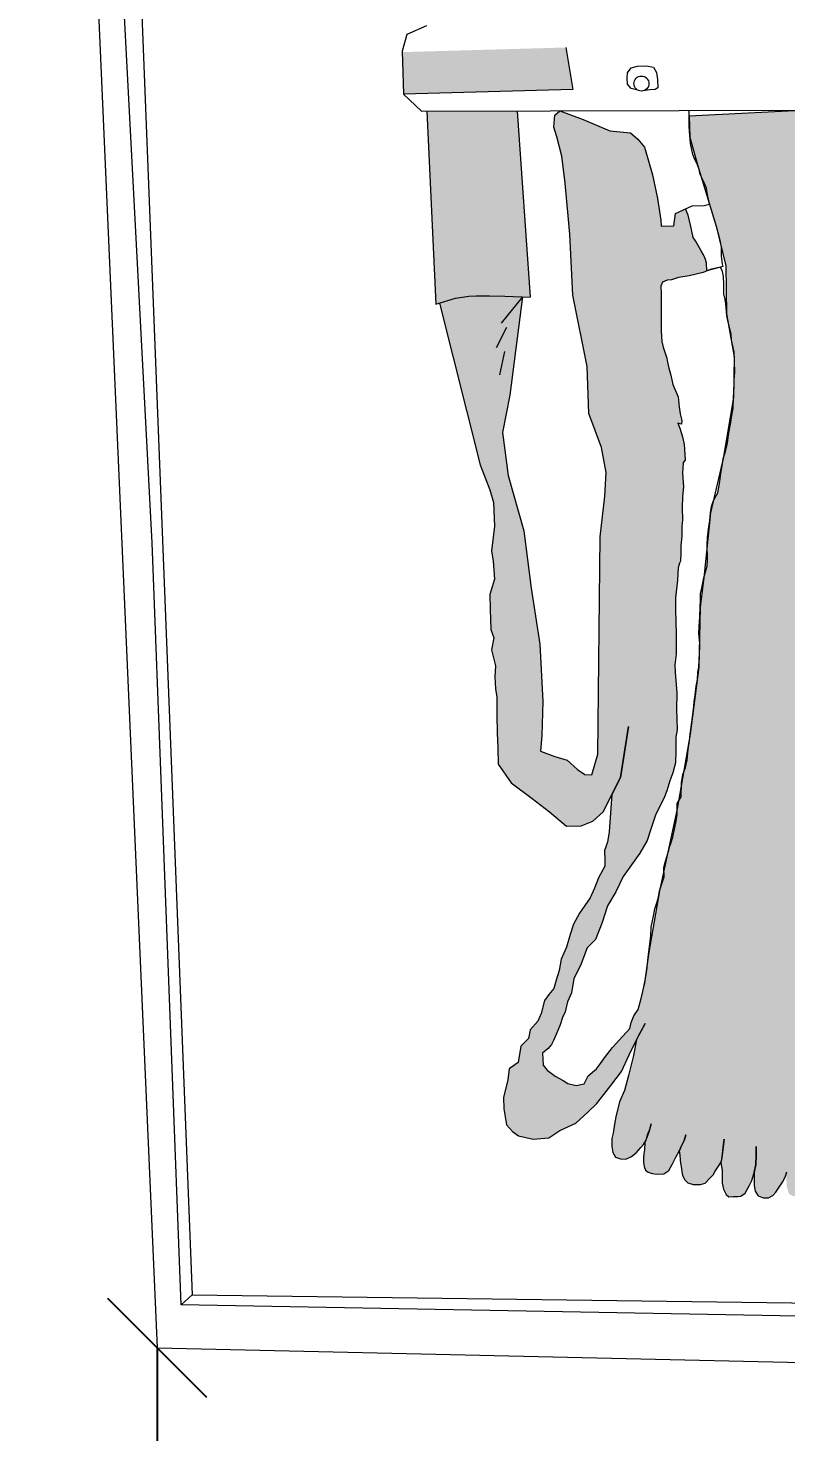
# Model space of a CAD drawing. Header units: inches. Extents: x -98933 to 1585249, y -3352739 to 192771.
# Drawn here: x -2114.8 to -2039.1, y 49268.2 to 49408.4 of the extents above; entities that cross this region are included whole.
import ezdxf

# ---------------------------------------------------------------- set-up
doc = ezdxf.new("R2010")
doc.units = ezdxf.units.IN
doc.header["$MEASUREMENT"] = 0
doc.header["$PDMODE"] = 35
doc.layers.get('0').update_dxf_attribs({"lineweight": 0})
doc.layers.get('Defpoints').update_dxf_attribs({"lineweight": 0})
doc.layers.add('Smoke Detector', color=3, linetype='Continuous', lineweight=25)
doc.styles.get("Standard").update_dxf_attribs({"font": 'arialbd.ttf', "height": 24})
doc.dimstyles.new('1_4', dxfattribs={"dimtxt": 5, "dimasz": 2, "dimexe": 0, "dimexo": 1, "dimgap": 2, "dimtad": 0, "dimdec": 1, "dimzin": 3, "dimdsep": 46, "dimlunit": 4, "dimtxsty": 'Standard', "dimblk": 'OBLIQUE', "dimcen": 0, "dimclrd": 256, "dimclre": 256, "dimclrt": 142, "dimadec": 1, "dimazin": 1, "dimtfac": 0.5, "dimtdec": 1, "dimtix": 1, "dimtofl": 0, "dimtmove": 0, "dimatfit": 3, "dimfxl": 3, "dimtolj": 1, "dimtzin": 0, "dimlwd": -1, "dimlwe": -1, "dimarcsym": 0})

# ---------------------------------------------------------------- blocks, each defined once
blk = doc.blocks.new('_Oblique')
at = {"color": 0, "linetype": 'ByBlock', "lineweight": -2}
blk.add_line((-0.5, -0.5), (0.5, 0.5), dxfattribs=at)
blk = doc.blocks.new('*D241')
at = {"ltscale": 100000, "transparency": 16777216}
for p, q in [((1090.685, 10670.203), (1090.685, 10667.639)), ((1090.685, 10647.672), (1090.685, 10650.236))]:
    blk.add_line(p, q, dxfattribs=at)
at = {"layer": 'Defpoints', "color": 0, "ltscale": 100000, "transparency": 16777216}
for p in [(1090.685, 10670.203), (1090.685, 10647.672, 0.136), (1090.685, 10647.672)]:
    blk.add_point(p, dxfattribs=at)
at = {"ltscale": 100000, "transparency": 16777216, "xscale": 2, "yscale": 2, "zscale": 2}
for p, rotation in [((1090.685, 10670.203), 90), ((1090.685, 10647.672), 270)]:
    blk.add_blockref('_Oblique', p, dxfattribs=dict(at, rotation=rotation))
at = {"color": 142, "ltscale": 100000, "transparency": 16777216, "insert": (1090.685, 10658.938), "char_height": 5, "attachment_point": 5, "rotation": 90}
blk.add_mtext("\\A1;4'-0''", dxfattribs=at)
blk = doc.blocks.new('jk')
at = {"lineweight": 0}
for color, points in [(254, [(1104.736, 10695.372), (1103.679, 10695.349), (1103.833, 10695.205), (1101.431, 10695.084), (1101.448, 10694.658), (1101.604, 10694.101), (1101.638, 10694.008), (1101.647, 10693.959), (1101.674, 10693.87), (1101.706, 10693.8), (1101.781, 10693.631), (1101.8, 10693.538), (1101.839, 10693.322), (1101.978, 10692.863), (1102.051, 10692.581), (1102.066, 10692.501), (1102.172, 10692.063), (1102.189, 10691.095), (1102.208, 10690.989), (1102.228, 10690.9), (1102.279, 10690.69), (1102.291, 10690.562), (1102.343, 10690.322), (1102.348, 10690.121), (1102.354, 10689.917), (1102.344, 10689.751), (1102.339, 10689.63), (1102.331, 10689.404), (1102.322, 10689.185), (1102.289, 10688.995), (1102.277, 10688.897), (1102.251, 10688.76), (1102.218, 10688.593), (1102.206, 10688.48), (1102.165, 10688.313), (1102.123, 10688.17), (1102.104, 10688.064), (1102.071, 10687.867), (1102.053, 10687.708), (1102.014, 10687.473), (1101.928, 10687.319), (1101.92, 10687.296), (1101.867, 10687.069), (1101.796, 10686.387), (1101.803, 10686.119), (1101.799, 10685.998), (1101.792, 10685.975), (1101.73, 10685.762), (1101.656, 10685.164), (1101.641, 10684.484), (1101.646, 10684.435), (1101.649, 10684.36), (1101.644, 10684.239), (1101.63, 10683.952), (1101.601, 10683.727), (1101.599, 10683.702), (1101.595, 10683.683), (1101.456, 10682.604), (1101.437, 10682.47), (1101.412, 10682.288), (1101.395, 10682.077), (1101.362, 10681.925), (1101.32, 10681.824), (1101.279, 10681.587), (1101.273, 10681.334), (1101.219, 10681.246), (1101.192, 10681.092), (1101.192, 10680.98), (1101.173, 10680.844), (1101.146, 10680.715), (1101.106, 10680.518), (1101.072, 10680.411), (1101.044, 10680.335), (1101.023, 10680.259), (1100.985, 10680.134), (1100.921, 10679.839), (1100.925, 10679.72), (1100.834, 10679.435), (1100.815, 10679.306), (1100.807, 10679.281), (1100.62, 10678.199), (1100.608, 10678.086), (1100.576, 10677.832), (1100.55, 10677.665), (1100.524, 10677.529), (1100.497, 10677.4), (1100.464, 10677.263), (1100.402, 10677.042), (1100.315, 10676.912), (1100.258, 10676.774), (1100.231, 10676.653), (1100.019, 10676.42), (1099.887, 10676.273), (1099.741, 10676.088), (1099.639, 10675.95), (1099.559, 10675.842), (1099.39, 10675.701), (1099.311, 10675.54), (1099.153, 10675.506), (1098.979, 10675.546), (1098.886, 10675.604), (1098.725, 10675.69), (1098.563, 10675.814), (1098.485, 10675.917), (1098.47, 10676.158), (1098.581, 10676.252), (1098.654, 10676.329), (1098.69, 10676.413), (1098.747, 10676.536), (1098.824, 10676.726), (1098.873, 10676.879), (1098.93, 10676.993), (1098.978, 10677.191), (1099.056, 10677.374), (1099.1, 10677.662), (1099.237, 10677.929), (1099.37, 10678.287), (1099.539, 10678.45), (1099.673, 10678.794), (1099.784, 10679.136), (1099.95, 10679.413), (1100.1, 10679.726), (1100.436, 10680.2), (1100.587, 10680.454), (1100.649, 10680.659), (1100.754, 10680.964), (1100.818, 10681.109), (1100.918, 10681.3), (1100.982, 10681.453), (1101.044, 10681.659), (1101.1, 10681.819), (1101.155, 10682.024), (1101.164, 10682.262), (1101.163, 10682.542), (1101.19, 10682.686), (1101.183, 10682.904), (1101.177, 10683.115), (1101.184, 10683.429), (1101.171, 10683.603), (1101.149, 10683.851), (1101.145, 10684.002), (1101.169, 10684.214), (1101.171, 10684.41), (1101.173, 10684.629), (1101.166, 10684.877), (1101.159, 10685.119), (1101.16, 10685.353), (1101.195, 10685.714), (1101.211, 10685.963), (1101.238, 10686.055), (1101.26, 10686.093), (1101.263, 10686.267), (1101.266, 10686.403), (1101.284, 10686.599), (1101.286, 10686.795), (1101.297, 10686.932), (1101.29, 10687.173), (1101.299, 10687.399), (1101.316, 10687.594), (1101.304, 10687.774), (1101.301, 10687.887), (1101.306, 10687.971), (1101.31, 10688.091), (1101.354, 10688.138), (1101.343, 10688.251), (1101.34, 10688.356), (1101.33, 10688.454), (1101.296, 10688.604), (1101.245, 10688.784), (1101.205, 10688.881), (1101.281, 10688.86), (1101.286, 10688.936), (1101.252, 10689.071), (1101.233, 10689.213), (1101.212, 10689.417), (1101.1, 10689.662), (1101.064, 10689.855), (1101.022, 10689.997), (1100.996, 10690.117), (1100.979, 10690.199), (1100.905, 10690.416), (1100.879, 10690.536), (1100.865, 10690.739), (1100.869, 10690.898), (1100.87, 10691.109), (1100.865, 10691.305), (1100.867, 10691.506), (1100.863, 10691.65), (1100.891, 10691.733), (1100.988, 10691.774), (1101.078, 10691.776), (1101.22, 10691.826), (1101.431, 10691.862), (1101.716, 10691.93), (1101.787, 10691.958), (1101.78, 10692.125), (1101.755, 10692.212), (1101.72, 10692.287), (1101.675, 10692.362), (1101.64, 10692.427), (1101.559, 10692.567), (1101.514, 10692.631), (1101.488, 10692.761), (1101.464, 10692.859), (1101.413, 10693.087), (1101.356, 10693.212), (1101.156, 10693.122), (1101.124, 10692.873), (1100.864, 10692.866), (1100.861, 10692.983), (1100.796, 10693.424), (1100.692, 10693.902), (1100.533, 10694.457), (1100.398, 10694.622), (1100.251, 10694.748), (1099.833, 10694.788), (1099.293, 10695.02), (1098.818, 10695.191), (1098.717, 10695.108), (1098.698, 10694.861), (1098.756, 10694.667), (1098.858, 10694.28), (1098.925, 10693.735), (1099.019, 10692.704), (1099.08, 10691.47), (1099.369, 10690.026), (1099.408, 10689.077), (1099.662, 10688.395), (1099.754, 10687.89), (1099.729, 10687.408), (1099.635, 10686.586), (1099.587, 10682.2), (1099.469, 10681.78), (1099.325, 10681.789), (1099.179, 10681.889), (1098.966, 10682.078), (1098.716, 10682.149), (1098.427, 10682.258), (1098.457, 10682.571), (1098.477, 10683.261), (1098.418, 10684.417), (1098.243, 10685.553), (1098.093, 10686.706), (1097.775, 10687.824), (1097.659, 10688.693), (1097.807, 10689.451), (1097.957, 10690.6), (1098.064, 10691.434), (1097.706, 10691.452), (1097.397, 10691.453), (1097.127, 10691.455), (1096.98, 10691.448), (1096.713, 10691.406), (1096.39, 10691.31), (1097.209, 10688.043), (1097.406, 10687.534), (1097.483, 10687.282), (1097.497, 10686.802), (1097.44, 10686.306), (1097.474, 10686.095), (1097.497, 10685.733), (1097.407, 10685.42), (1097.415, 10685.124), (1097.427, 10684.715), (1097.488, 10684.547), (1097.438, 10684.306), (1097.518, 10683.983), (1097.51, 10683.757), (1097.517, 10683.517), (1097.55, 10683.349), (1097.546, 10682.982), (1097.556, 10682.629), (1097.565, 10682.319), (1097.574, 10681.994), (1097.839, 10681.621), (1098.261, 10681.302), (1098.608, 10681.029), (1098.955, 10680.743), (1099.252, 10680.751), (1099.49, 10680.842), (1099.696, 10681.032), (1099.873, 10681.38), (1099.838, 10680.916), (1099.814, 10680.627), (1099.786, 10680.42), (1099.725, 10680.253), (1099.731, 10680.055), (1099.726, 10679.931), (1099.6, 10679.697), (1099.523, 10679.488), (1099.43, 10679.296), (1099.215, 10678.987), (1099.097, 10678.761), (1099.029, 10678.553), (1098.953, 10678.295), (1098.844, 10678.053), (1098.809, 10677.829), (1098.749, 10677.629), (1098.696, 10677.463), (1098.6, 10677.345), (1098.513, 10677.218), (1098.445, 10676.955), (1098.375, 10676.805), (1098.223, 10676.627), (1098.187, 10676.453), (1098.034, 10676.3), (1097.977, 10675.968), (1097.799, 10675.839), (1097.772, 10675.616), (1097.683, 10675.259), (1097.691, 10675.031), (1097.741, 10674.711), (1097.861, 10674.574), (1097.987, 10674.487), (1098.278, 10674.421), (1098.599, 10674.446), (1098.818, 10674.593), (1099.145, 10674.742), (1099.386, 10674.964), (1099.563, 10675.134), (1099.707, 10675.319), (1099.85, 10675.505), (1100.065, 10675.783), (1100.222, 10676.122), (1100.386, 10676.464), (1100.542, 10676.758), (1100.37, 10676.431), (1100.305, 10676.107), (1100.209, 10675.705), (1100.126, 10675.405), (1100.025, 10675.171), (1099.951, 10674.872), (1099.924, 10674.725), (1099.895, 10674.54), (1099.872, 10674.432), (1099.868, 10674.27), (1099.889, 10674.147), (1099.947, 10674.058), (1100.047, 10674.019), (1100.154, 10674.017), (1100.268, 10674.072), (1100.36, 10674.143), (1100.459, 10674.252), (1100.509, 10674.309), (1100.536, 10674.355), (1100.578, 10674.452), (1100.593, 10674.504), (1100.615, 10674.562), (1100.664, 10674.728), (1100.637, 10674.621), (1100.615, 10674.562), (1100.578, 10674.452), (1100.562, 10674.401), (1100.536, 10674.355), (1100.533, 10674.207), (1100.514, 10674.121), (1100.508, 10674.049), (1100.51, 10673.955), (1100.522, 10673.864), (1100.55, 10673.792), (1100.602, 10673.751), (1100.688, 10673.728), (1100.787, 10673.713), (1100.924, 10673.721), (1101.02, 10673.784), (1101.094, 10673.923), (1101.162, 10674.057), (1101.224, 10674.166), (1101.23, 10674.178), (1101.288, 10674.302), (1101.296, 10674.322), (1101.333, 10674.395), (1101.288, 10674.302), (1101.26, 10674.235), (1101.23, 10674.178), (1101.247, 10674.102), (1101.25, 10673.995), (1101.256, 10673.936), (1101.271, 10673.864), (1101.286, 10673.761), (1101.297, 10673.689), (1101.342, 10673.605), (1101.408, 10673.534), (1101.516, 10673.503), (1101.662, 10673.503), (1101.755, 10673.531), (1101.853, 10673.631), (1101.915, 10673.701), (1101.96, 10673.775), (1102.001, 10673.836), (1102.042, 10673.893), (1102.072, 10673.951), (1102.093, 10674.046), (1102.117, 10674.258), (1102.104, 10674.121), (1102.083, 10673.971), (1102.072, 10673.951), (1102.097, 10673.779), (1102.1, 10673.663), (1102.103, 10673.531), (1102.128, 10673.408), (1102.183, 10673.302), (1102.235, 10673.257), (1102.321, 10673.259), (1102.419, 10673.262), (1102.479, 10673.268), (1102.567, 10673.326), (1102.644, 10673.478), (1102.701, 10673.582), (1102.748, 10673.746), (1102.743, 10673.596), (1102.747, 10673.481), (1102.767, 10673.37), (1102.825, 10673.274), (1102.925, 10673.234), (1103.036, 10673.237), (1103.124, 10673.282), (1103.187, 10673.348), (1103.254, 10673.448), (1103.332, 10673.57), (1103.38, 10673.67), (1103.394, 10673.713), (1103.419, 10673.806), (1103.408, 10673.756), (1103.394, 10673.713), (1103.4, 10673.568), (1103.403, 10673.491), (1103.418, 10673.41), (1103.45, 10673.313), (1103.537, 10673.268), (1103.64, 10673.263), (1103.76, 10673.27), (1103.801, 10673.31), (1103.834, 10673.349), (1103.854, 10673.405), (1103.862, 10673.448), (1103.948, 10673.295), (1103.984, 10673.201), (1104.141, 10673.178), (1104.263, 10673.202), (1104.349, 10673.265), (1104.395, 10673.328), (1104.468, 10673.364), (1104.565, 10673.292), (1104.567, 10673.224), (1104.57, 10673.143), (1104.572, 10673.062), (1104.588, 10672.981), (1104.644, 10672.908), (1104.814, 10672.885), (1105.005, 10672.87), (1105.174, 10672.868), (1105.263, 10672.871), (1105.356, 10672.935), (1105.455, 10673.025), (1105.554, 10673.137), (1105.592, 10673.233), (1105.637, 10673.308), (1105.718, 10673.311), (1105.854, 10673.308), (1105.991, 10673.264), (1106.068, 10673.185), (1106.125, 10673.078), (1106.17, 10672.924), (1106.247, 10672.838), (1106.35, 10672.793), (1106.452, 10672.809), (1106.511, 10672.886), (1106.556, 10672.961), (1106.602, 10673.024), (1106.702, 10673.081), (1106.784, 10673.049), (1106.801, 10672.955), (1106.817, 10672.847), (1106.834, 10672.732), (1106.911, 10672.633), (1107.021, 10672.588), (1107.143, 10672.592), (1107.265, 10672.622), (1107.29, 10672.697), (1107.348, 10672.794), (1107.42, 10672.871), (1107.473, 10672.926), (1107.622, 10672.958), (1107.711, 10672.919), (1107.741, 10672.805), (1107.763, 10672.738), (1107.772, 10672.691), (1107.794, 10672.623), (1107.917, 10672.593), (1108.066, 10672.584), (1108.114, 10672.585), (1108.17, 10672.633), (1108.223, 10672.709), (1108.255, 10672.778), (1108.293, 10672.86), (1108.362, 10672.808), (1108.385, 10672.721), (1108.435, 10672.648), (1108.532, 10672.576), (1108.661, 10672.552), (1108.762, 10672.603), (1108.793, 10672.685), (1108.839, 10672.74), (1108.885, 10672.789), (1108.951, 10672.859), (1109.026, 10672.847), (1109.051, 10672.685), (1109.088, 10672.585), (1109.191, 10672.52), (1109.3, 10672.506), (1109.392, 10672.517), (1109.441, 10672.544), (1109.502, 10672.593), (1109.532, 10672.641), (1109.596, 10672.698), (1109.652, 10672.77), (1109.684, 10672.82), (1109.721, 10672.923), (1109.734, 10672.992), (1109.742, 10673.065), (1109.744, 10673.11), (1109.745, 10673.181), (1109.749, 10673.228), (1109.745, 10673.145), (1109.744, 10673.11), (1109.739, 10673.021), (1109.734, 10672.992), (1109.756, 10672.88), (1109.768, 10672.844), (1109.79, 10672.779), (1109.823, 10672.725), (1109.862, 10672.653), (1109.881, 10672.611), (1109.938, 10672.55), (1110.034, 10672.493), (1110.113, 10672.466), (1110.176, 10672.478), (1110.212, 10672.511), (1110.352, 10672.615), (1110.444, 10672.712), (1110.507, 10672.797), (1110.549, 10672.842), (1110.566, 10672.773), (1110.58, 10672.654), (1110.609, 10672.546), (1110.669, 10672.46), (1110.777, 10672.39), (1110.843, 10672.37), (1110.893, 10672.386), (1110.955, 10672.414), (1111.001, 10672.451), (1111.05, 10672.514), (1111.066, 10672.591), (1111.079, 10672.65), (1111.092, 10672.719), (1111.108, 10672.781), (1111.14, 10672.826), (1111.164, 10672.87), (1111.177, 10672.918), (1111.183, 10672.947), (1111.208, 10672.861), (1111.249, 10672.814), (1111.276, 10672.757), (1111.292, 10672.718), (1111.312, 10672.653), (1111.373, 10672.538), (1111.423, 10672.456), (1111.46, 10672.424), (1111.515, 10672.407), (1111.628, 10672.378), (1111.817, 10672.387), (1111.923, 10672.496), (1111.994, 10672.552), (1112.032, 10672.637), (1112.052, 10672.707), (1112.085, 10672.809), (1112.103, 10672.503), (1112.125, 10672.422), (1112.203, 10672.329), (1112.298, 10672.338), (1112.367, 10672.378), (1112.429, 10672.437), (1112.465, 10672.495), (1112.479, 10672.463), (1112.5, 10672.394), (1112.513, 10672.363), (1112.572, 10672.314), (1112.63, 10672.284), (1112.662, 10672.266), (1112.79, 10672.231), (1112.853, 10672.233), (1112.927, 10672.311), (1112.97, 10672.376), (1113.018, 10672.459), (1113.061, 10672.511), (1113.091, 10672.582), (1113.096, 10672.607), (1113.108, 10672.646), (1113.124, 10672.754), (1113.129, 10672.786), (1113.146, 10672.881), (1113.158, 10672.894), (1113.198, 10672.832), (1113.225, 10672.757), (1113.26, 10672.637), (1113.281, 10672.562), (1113.309, 10672.499), (1113.33, 10672.43), (1113.356, 10672.38), (1113.37, 10672.355), (1113.403, 10672.318), (1113.422, 10672.3), (1113.563, 10672.259), (1113.601, 10672.26), (1113.781, 10672.392), (1113.811, 10672.45), (1113.84, 10672.559), (1113.87, 10672.629), (1113.906, 10672.694), (1114.074, 10672.8), (1114.097, 10672.87), (1114.101, 10672.971), (1114.091, 10673.111), (1114.083, 10673.155), (1114.081, 10673.224), (1114.08, 10673.281), (1114.078, 10673.319), (1114.137, 10673.278), (1114.184, 10673.177), (1114.204, 10673.133), (1114.247, 10672.982), (1114.255, 10672.912), (1114.262, 10672.881), (1114.283, 10672.806), (1114.319, 10672.648), (1114.354, 10672.541), (1114.376, 10672.441), (1114.39, 10672.39), (1114.391, 10672.365), (1114.411, 10672.321), (1114.522, 10672.21), (1114.583, 10672.174), (1114.61, 10672.161), (1114.677, 10672.155), (1114.715, 10672.164), (1114.744, 10672.187), (1114.766, 10672.215), (1114.798, 10672.246), (1114.813, 10672.282), (1114.823, 10672.334), (1114.846, 10672.393), (1114.864, 10672.429), (1114.885, 10672.482), (1114.919, 10672.518), (1114.957, 10672.539), (1114.993, 10672.54), (1115.029, 10672.538), (1115.048, 10672.519), (1115.079, 10672.498), (1115.107, 10672.474), (1115.144, 10672.434), (1115.167, 10672.396), (1115.182, 10672.344), (1115.189, 10672.303), (1115.221, 10672.236), (1115.236, 10672.203), (1115.276, 10672.158), (1115.297, 10672.101), (1115.383, 10672.056), (1115.45, 10672.014), (1115.534, 10672.072), (1115.589, 10672.147), (1115.616, 10672.192), (1115.661, 10672.251), (1115.8, 10672.43), (1115.927, 10672.824), (1115.921, 10673.049), (1115.896, 10673.274), (1115.966, 10673.465), (1116.093, 10673.638), (1116.279, 10673.737), (1116.688, 10673.918), (1116.811, 10674.241), (1116.955, 10674.49), (1116.946, 10674.791), (1116.846, 10675.014), (1116.711, 10675.123), (1116.84, 10675.202), (1116.987, 10675.357), (1117.094, 10675.567), (1117.291, 10675.93), (1117.375, 10676.309), (1117.421, 10676.668), (1117.506, 10677.009), (1117.532, 10677.406), (1117.535, 10677.97), (1117.524, 10678.384), (1117.469, 10678.985), (1117.491, 10679.539), (1117.574, 10679.918), (1117.698, 10679.563), (1117.858, 10679.229), (1118.198, 10679.182), (1118.236, 10679.183), (1118.402, 10679.301), (1118.605, 10679.476), (1118.654, 10679.722), (1118.661, 10680.136), (1118.572, 10680.623), (1118.473, 10680.79), (1118.357, 10680.919), (1118.16, 10681.214), (1118.119, 10681.345), (1118.04, 10681.474), (1117.85, 10682.211), (1117.761, 10682.679), (1117.67, 10683.242), (1117.541, 10683.803), (1117.275, 10684.561), (1117.126, 10685.14), (1117.077, 10685.572), (1116.937, 10685.831), (1116.795, 10686.223), (1116.692, 10686.521), (1116.609, 10686.801), (1116.568, 10686.894), (1116.545, 10687.063), (1116.494, 10687.513), (1116.45, 10687.757), (1116.347, 10688.055), (1116.247, 10688.278), (1116.125, 10688.588), (1115.868, 10689.094), (1115.638, 10689.573), (1115.522, 10689.867), (1115.405, 10690.188), (1115.257, 10690.616), (1115.163, 10691.072), (1115.159, 10691.234), (1115.148, 10691.612), (1115.139, 10691.936), (1115.129, 10692.286), (1115.123, 10692.502), (1115.198, 10692.72), (1115.272, 10692.966), (1115.456, 10693.16), (1115.532, 10693.351), (1115.557, 10693.433), (1115.659, 10693.652), (1115.474, 10693.674), (1115.213, 10693.666), (1114.951, 10693.659), (1114.671, 10693.651), (1114.391, 10693.648), (1114.41, 10693.586), (1114.413, 10693.472), (1114.428, 10693.346), (1114.471, 10693.039), (1114.485, 10692.948), (1114.511, 10692.857), (1114.516, 10692.686), (1114.544, 10692.504), (1114.646, 10692.165), (1114.651, 10692.003), (1114.654, 10691.895), (1114.658, 10691.733), (1114.663, 10691.571), (1114.665, 10691.49), (1114.671, 10691.274), (1114.675, 10691.14), (1114.654, 10690.923), (1114.661, 10690.68), (1114.615, 10690.382), (1114.571, 10690.029), (1114.552, 10689.732), (1114.533, 10689.461), (1114.543, 10689.111), (1114.371, 10688.485), (1114.367, 10688.647), (1114.354, 10689.078), (1114.419, 10689.674), (1114.404, 10690.187), (1114.364, 10690.645), (1114.457, 10691.214), (1114.436, 10691.943), (1114.368, 10692.454), (1114.277, 10692.776), (1114.1, 10693.311), (1114.039, 10693.552), (1113.975, 10693.928), (1113.937, 10694.305), (1113.902, 10694.601), (1113.889, 10695.06), (1113.854, 10695.329), (1113.82, 10695.598), (1113.81, 10695.949), (1113.77, 10696.615), (1113.761, 10696.649), (1113.746, 10696.664), (1113.713, 10696.721), (1113.697, 10696.748), (1113.62, 10696.765), (1113.543, 10696.778), (1113.415, 10696.775), (1113.572, 10695.445)]), (1, [(1099.085, 10695.625), (1098.942, 10696.472), (1095.637, 10696.379), (1095.661, 10695.529)]), (42, [(1097.958, 10695.189), (1096.133, 10695.184), (1096.312, 10691.287), (1096.713, 10691.406), (1096.98, 10691.448), (1097.127, 10691.455), (1097.397, 10691.453), (1097.706, 10691.452), (1098.22, 10691.426)])]:
    blk.add_hatch(color=color, dxfattribs=at).paths.add_polyline_path(points)
at = {"color": 1, "lineweight": 0}
for p, q in [((1090.229, 10693.261), (1089.448, 10707.978)), ((1089.961, 10707.549), (1091.394, 10671.277)), ((1089.167, 10704.656), (1090.685, 10670.203)), ((1095.726, 10696.738), (1095.636, 10696.399)), ((1096.128, 10696.907), (1095.726, 10696.738)), ((1098.942, 10696.472), (1099.085, 10695.625)), ((1095.636, 10696.399), (1095.661, 10695.529)), ((1100.18, 10695.856), (1100.184, 10695.959)), ((1100.184, 10695.959), (1100.258, 10696.063)), ((1100.258, 10696.063), (1100.391, 10696.092)), ((1100.391, 10696.092), (1100.57, 10696.104)), ((1100.57, 10696.104), (1100.712, 10696.076)), ((1100.712, 10696.076), (1100.772, 10695.969)), ((1100.772, 10695.969), (1100.795, 10695.823)), ((1099.085, 10695.625), (1095.661, 10695.529)), ((1100.184, 10695.729), (1100.18, 10695.856)), ((1100.263, 10695.641), (1100.184, 10695.729)), ((1100.399, 10695.609), (1100.263, 10695.641)), ((1100.641, 10695.62), (1100.501, 10695.597)), ((1100.743, 10695.623), (1100.641, 10695.62)), ((1100.8, 10695.657), (1100.743, 10695.623)), ((1100.795, 10695.823), (1100.8, 10695.657)), ((1095.661, 10695.529), (1096.027, 10695.183)), ((1096.027, 10695.183), (1103.833, 10695.205)), ((1090.583, 10686.468), (1090.229, 10693.261)), ((1091.171, 10671.074), (1090.583, 10686.468)), ((1091.394, 10671.277), (1121.522, 10670.867)), ((1121.617, 10670.518), (1091.171, 10671.074)), ((1090.685, 10670.203), (1121.719, 10669.5)), ((1090.685, 10670.203), (1121.719, 10669.5))]:
    blk.add_line(p, q, dxfattribs=at)
at = {"lineweight": 0}
for p, q in [((1096.133, 10695.184), (1096.312, 10691.287)), ((1097.958, 10695.189), (1098.22, 10691.426)), ((1098.698, 10694.861), (1098.717, 10695.108)), ((1098.717, 10695.108), (1098.818, 10695.191)), ((1098.818, 10695.191), (1099.293, 10695.02)), ((1099.293, 10695.02), (1099.833, 10694.788)), ((1103.833, 10695.205), (1101.431, 10695.084)), ((1101.432, 10694.969), (1101.431, 10695.199)), ((1101.431, 10695.084), (1101.448, 10694.658)), ((1098.756, 10694.667), (1098.698, 10694.861)), ((1099.833, 10694.788), (1100.251, 10694.748)), ((1100.251, 10694.748), (1100.398, 10694.622)), ((1101.434, 10694.884), (1101.432, 10694.969)), ((1101.437, 10694.782), (1101.434, 10694.884)), ((1101.46, 10694.533), (1101.437, 10694.782)), ((1098.858, 10694.28), (1098.756, 10694.667)), ((1100.398, 10694.622), (1100.533, 10694.457)), ((1100.533, 10694.457), (1100.692, 10693.902)), ((1101.448, 10694.658), (1101.604, 10694.101)), ((1101.505, 10694.309), (1101.46, 10694.533)), ((1098.925, 10693.735), (1098.858, 10694.28)), ((1101.547, 10694.209), (1101.505, 10694.309)), ((1101.604, 10694.101), (1101.547, 10694.209)), ((1100.692, 10693.902), (1100.796, 10693.424)), ((1101.604, 10694.101), (1101.978, 10692.863)), ((1101.638, 10694.008), (1101.604, 10694.101)), ((1101.657, 10693.908), (1101.638, 10694.008)), ((1101.706, 10693.8), (1101.657, 10693.908)), ((1099.019, 10692.704), (1098.925, 10693.735)), ((1101.781, 10693.631), (1101.706, 10693.8)), ((1101.8, 10693.538), (1101.781, 10693.631)), ((1100.796, 10693.424), (1100.861, 10692.983)), ((1101.841, 10693.31), (1101.8, 10693.538)), ((1101.124, 10692.873), (1101.156, 10693.122)), ((1101.156, 10693.122), (1101.491, 10693.274)), ((1101.413, 10693.087), (1101.356, 10693.212)), ((1101.464, 10692.859), (1101.413, 10693.087)), ((1101.413, 10693.087), (1101.413, 10693.087)), ((1101.491, 10693.274), (1101.738, 10693.281)), ((1101.738, 10693.281), (1101.841, 10693.31)), ((1101.841, 10693.31), (1101.918, 10693.058)), ((1101.918, 10693.058), (1101.978, 10692.863)), ((1100.861, 10692.983), (1100.864, 10692.866)), ((1100.864, 10692.866), (1101.124, 10692.873)), ((1101.488, 10692.761), (1101.464, 10692.859)), ((1101.514, 10692.631), (1101.488, 10692.761)), ((1101.978, 10692.863), (1102.172, 10692.063)), ((1101.978, 10692.863), (1102.051, 10692.581)), ((1099.08, 10691.47), (1099.019, 10692.704)), ((1101.559, 10692.567), (1101.514, 10692.631)), ((1101.64, 10692.427), (1101.559, 10692.567)), ((1102.051, 10692.581), (1102.077, 10692.439)), ((1101.675, 10692.362), (1101.64, 10692.427)), ((1101.64, 10692.427), (1101.64, 10692.427)), ((1101.72, 10692.287), (1101.675, 10692.362)), ((1101.755, 10692.212), (1101.72, 10692.287)), ((1101.78, 10692.125), (1101.755, 10692.212)), ((1102.077, 10692.439), (1102.082, 10692.254)), ((1102.082, 10692.254), (1102.098, 10692.101)), ((1101.716, 10691.93), (1101.431, 10691.862)), ((1101.858, 10691.987), (1101.716, 10691.93)), ((1101.787, 10691.958), (1101.78, 10692.125)), ((1102.11, 10692.048), (1101.787, 10691.958)), ((1102.068, 10692.038), (1101.858, 10691.987)), ((1102.108, 10691.949), (1102.068, 10692.038)), ((1102.098, 10692.101), (1102.11, 10692.048)), ((1102.126, 10691.844), (1102.108, 10691.949)), ((1102.172, 10692.063), (1102.189, 10691.095)), ((1100.891, 10691.733), (1100.863, 10691.65)), ((1100.863, 10691.65), (1100.867, 10691.506)), ((1100.988, 10691.774), (1100.891, 10691.733)), ((1101.078, 10691.776), (1100.988, 10691.774)), ((1101.22, 10691.826), (1101.078, 10691.776)), ((1101.431, 10691.862), (1101.22, 10691.826)), ((1102.131, 10691.693), (1102.126, 10691.844)), ((1102.136, 10691.497), (1102.131, 10691.693)), ((1096.312, 10691.287), (1096.713, 10691.406)), ((1096.713, 10691.406), (1096.98, 10691.448)), ((1096.98, 10691.448), (1097.127, 10691.455)), ((1097.127, 10691.455), (1097.397, 10691.453)), ((1097.397, 10691.453), (1097.706, 10691.452)), ((1098.064, 10691.434), (1097.636, 10690.903)), ((1097.706, 10691.452), (1098.22, 10691.426)), ((1098.064, 10691.434), (1097.957, 10690.6)), ((1099.369, 10690.026), (1099.08, 10691.47)), ((1100.867, 10691.506), (1100.865, 10691.305)), ((1102.162, 10691.381), (1102.136, 10691.497)), ((1102.172, 10691.291), (1102.162, 10691.381)), ((1096.39, 10691.31), (1097.209, 10688.043)), ((1100.865, 10691.305), (1100.87, 10691.109)), ((1100.87, 10691.109), (1100.869, 10690.898)), ((1102.184, 10691.14), (1102.172, 10691.291)), ((1102.194, 10691.05), (1102.184, 10691.14)), ((1102.189, 10691.095), (1102.345, 10690.222)), ((1102.228, 10690.9), (1102.194, 10691.05)), ((1097.743, 10690.815), (1097.533, 10690.406)), ((1100.869, 10690.898), (1100.865, 10690.739)), ((1102.279, 10690.69), (1102.228, 10690.9)), ((1097.957, 10690.6), (1097.807, 10689.451)), ((1100.865, 10690.739), (1100.879, 10690.536)), ((1100.879, 10690.536), (1100.905, 10690.416)), ((1102.291, 10690.562), (1102.279, 10690.69)), ((1102.343, 10690.322), (1102.291, 10690.562)), ((1097.704, 10690.333), (1097.6, 10689.862)), ((1100.905, 10690.416), (1100.979, 10690.199)), ((1100.979, 10690.199), (1100.996, 10690.117)), ((1102.345, 10690.222), (1102.331, 10689.404)), ((1102.348, 10690.121), (1102.343, 10690.322)), ((1099.408, 10689.077), (1099.369, 10690.026)), ((1100.996, 10690.117), (1101.022, 10689.997)), ((1101.022, 10689.997), (1101.064, 10689.855)), ((1102.344, 10689.751), (1102.354, 10689.917)), ((1102.354, 10689.917), (1102.348, 10690.121)), ((1101.064, 10689.855), (1101.1, 10689.662)), ((1101.1, 10689.662), (1101.212, 10689.417)), ((1102.331, 10689.404), (1102.339, 10689.63)), ((1102.339, 10689.63), (1102.344, 10689.751)), ((1097.807, 10689.451), (1097.659, 10688.693)), ((1101.212, 10689.417), (1101.233, 10689.213)), ((1102.331, 10689.404), (1102.123, 10688.17)), ((1102.322, 10689.185), (1102.331, 10689.404)), ((1099.662, 10688.395), (1099.408, 10689.077)), ((1101.233, 10689.213), (1101.252, 10689.071)), ((1101.252, 10689.071), (1101.286, 10688.936)), ((1102.289, 10688.995), (1102.322, 10689.185)), ((1101.281, 10688.86), (1101.205, 10688.881)), ((1101.205, 10688.881), (1101.245, 10688.784)), ((1101.245, 10688.784), (1101.296, 10688.604)), ((1101.286, 10688.936), (1101.281, 10688.86)), ((1102.251, 10688.76), (1102.277, 10688.897)), ((1102.277, 10688.897), (1102.289, 10688.995)), ((1097.659, 10688.693), (1097.775, 10687.824)), ((1101.296, 10688.604), (1101.33, 10688.454)), ((1102.206, 10688.48), (1102.218, 10688.593)), ((1102.218, 10688.593), (1102.251, 10688.76)), ((1099.754, 10687.89), (1099.662, 10688.395)), ((1101.33, 10688.454), (1101.34, 10688.356)), ((1101.34, 10688.356), (1101.343, 10688.251)), ((1101.343, 10688.251), (1101.354, 10688.138)), ((1102.123, 10688.17), (1102.165, 10688.313)), ((1102.165, 10688.313), (1102.206, 10688.48)), ((1097.209, 10688.043), (1097.406, 10687.534)), ((1101.306, 10687.971), (1101.301, 10687.887)), ((1101.31, 10688.091), (1101.306, 10687.971)), ((1101.354, 10688.138), (1101.31, 10688.091)), ((1102.123, 10688.17), (1101.867, 10687.069)), ((1102.071, 10687.867), (1102.104, 10688.064)), ((1102.104, 10688.064), (1102.123, 10688.17)), ((1097.775, 10687.824), (1098.093, 10686.706)), ((1099.729, 10687.408), (1099.754, 10687.89)), ((1101.301, 10687.887), (1101.304, 10687.774)), ((1101.304, 10687.774), (1101.316, 10687.594)), ((1102.014, 10687.473), (1102.053, 10687.708)), ((1102.053, 10687.708), (1102.071, 10687.867)), ((1097.406, 10687.534), (1097.483, 10687.282)), ((1099.635, 10686.586), (1099.729, 10687.408)), ((1101.299, 10687.399), (1101.29, 10687.173)), ((1101.316, 10687.594), (1101.299, 10687.399)), ((1101.928, 10687.319), (1102.014, 10687.473)), ((1097.483, 10687.282), (1097.497, 10686.802)), ((1101.29, 10687.173), (1101.297, 10686.932)), ((1101.867, 10687.069), (1101.886, 10687.198)), ((1101.886, 10687.198), (1101.928, 10687.319)), ((1097.497, 10686.802), (1097.44, 10686.306)), ((1101.286, 10686.795), (1101.284, 10686.599)), ((1101.297, 10686.932), (1101.286, 10686.795)), ((1101.867, 10687.069), (1101.73, 10685.762)), ((1101.823, 10686.743), (1101.849, 10686.917)), ((1101.849, 10686.917), (1101.867, 10687.069)), ((1098.093, 10686.706), (1098.243, 10685.553)), ((1099.587, 10682.2), (1099.635, 10686.586)), ((1101.284, 10686.599), (1101.266, 10686.403)), ((1101.794, 10686.433), (1101.806, 10686.569)), ((1101.806, 10686.569), (1101.823, 10686.743)), ((1097.44, 10686.306), (1097.474, 10686.095)), ((1101.263, 10686.267), (1101.26, 10686.093)), ((1101.266, 10686.403), (1101.263, 10686.267)), ((1101.803, 10686.119), (1101.794, 10686.433)), ((1097.474, 10686.095), (1097.497, 10685.733)), ((1101.211, 10685.963), (1101.195, 10685.714)), ((1101.238, 10686.055), (1101.211, 10685.963)), ((1101.26, 10686.093), (1101.238, 10686.055)), ((1101.73, 10685.762), (1101.792, 10685.975)), ((1101.792, 10685.975), (1101.799, 10685.998)), ((1101.799, 10685.998), (1101.803, 10686.119)), ((1097.497, 10685.733), (1097.407, 10685.42)), ((1101.195, 10685.714), (1101.16, 10685.353)), ((1101.73, 10685.762), (1101.656, 10685.164)), ((1101.691, 10685.558), (1101.73, 10685.762)), ((1097.407, 10685.42), (1097.415, 10685.124)), ((1098.243, 10685.553), (1098.418, 10684.417)), ((1101.66, 10685.315), (1101.664, 10685.436)), ((1101.664, 10685.436), (1101.691, 10685.558)), ((1097.415, 10685.124), (1097.427, 10684.715)), ((1101.16, 10685.353), (1101.159, 10685.119)), ((1101.159, 10685.119), (1101.166, 10684.877)), ((1101.656, 10685.164), (1101.63, 10683.952)), ((1101.647, 10684.968), (1101.656, 10685.164)), ((1101.656, 10685.164), (1101.66, 10685.315)), ((1101.166, 10684.877), (1101.173, 10684.629)), ((1101.637, 10684.771), (1101.647, 10684.968)), ((1097.427, 10684.715), (1097.488, 10684.547)), ((1097.488, 10684.547), (1097.438, 10684.306)), ((1101.173, 10684.629), (1101.171, 10684.41)), ((1101.626, 10684.635), (1101.637, 10684.771)), ((1101.646, 10684.435), (1101.626, 10684.635)), ((1097.438, 10684.306), (1097.518, 10683.983)), ((1098.418, 10684.417), (1098.477, 10683.261)), ((1101.171, 10684.41), (1101.169, 10684.214)), ((1101.63, 10683.952), (1101.644, 10684.239)), ((1101.644, 10684.239), (1101.649, 10684.36)), ((1101.649, 10684.36), (1101.646, 10684.435)), ((1097.518, 10683.983), (1097.51, 10683.757)), ((1101.169, 10684.214), (1101.145, 10684.002)), ((1101.145, 10684.002), (1101.149, 10683.851)), ((1097.51, 10683.757), (1097.517, 10683.517)), ((1101.149, 10683.851), (1101.171, 10683.603)), ((1101.63, 10683.952), (1101.456, 10682.604)), ((1101.573, 10683.573), (1101.599, 10683.702)), ((1101.599, 10683.702), (1101.61, 10683.853)), ((1101.61, 10683.853), (1101.63, 10683.952)), ((1097.517, 10683.517), (1097.55, 10683.349)), ((1101.171, 10683.603), (1101.184, 10683.429)), ((1101.184, 10683.429), (1101.177, 10683.115)), ((1101.536, 10683.262), (1101.555, 10683.391)), ((1101.555, 10683.391), (1101.573, 10683.573)), ((1097.55, 10683.349), (1097.546, 10682.982)), ((1098.477, 10683.261), (1098.457, 10682.571)), ((1101.177, 10683.115), (1101.183, 10682.904)), ((1101.512, 10683.051), (1101.524, 10683.164)), ((1101.524, 10683.164), (1101.536, 10683.262)), ((1097.546, 10682.982), (1097.556, 10682.629)), ((1101.183, 10682.904), (1101.19, 10682.686)), ((1101.456, 10682.604), (1101.487, 10682.846)), ((1101.487, 10682.846), (1101.512, 10683.051)), ((1097.556, 10682.629), (1097.565, 10682.319)), ((1098.457, 10682.571), (1098.427, 10682.258)), ((1100.049, 10681.728), (1100.207, 10682.758)), ((1100.207, 10682.758), (1100.049, 10681.728)), ((1101.19, 10682.686), (1101.163, 10682.542)), ((1101.163, 10682.542), (1101.164, 10682.262)), ((1101.456, 10682.604), (1101.192, 10681.092)), ((1101.437, 10682.47), (1101.456, 10682.604)), ((1097.565, 10682.319), (1097.574, 10681.994)), ((1098.427, 10682.258), (1098.716, 10682.149)), ((1101.164, 10682.262), (1101.155, 10682.024)), ((1101.395, 10682.077), (1101.412, 10682.288)), ((1101.412, 10682.288), (1101.437, 10682.47)), ((1097.574, 10681.994), (1097.839, 10681.621)), ((1098.716, 10682.149), (1098.966, 10682.078)), ((1098.966, 10682.078), (1099.179, 10681.889)), ((1099.469, 10681.78), (1099.587, 10682.2)), ((1101.155, 10682.024), (1101.1, 10681.819)), ((1101.362, 10681.925), (1101.395, 10682.077)), ((1099.179, 10681.889), (1099.325, 10681.789)), ((1099.325, 10681.789), (1099.469, 10681.78)), ((1099.696, 10681.032), (1100.049, 10681.728)), ((1100.049, 10681.728), (1099.873, 10681.38)), ((1101.1, 10681.819), (1101.044, 10681.659)), ((1101.28, 10681.621), (1101.305, 10681.787)), ((1101.305, 10681.787), (1101.362, 10681.925)), ((1097.839, 10681.621), (1098.261, 10681.302)), ((1100.982, 10681.453), (1100.918, 10681.3)), ((1101.044, 10681.659), (1100.982, 10681.453)), ((1101.273, 10681.334), (1101.28, 10681.621)), ((1098.261, 10681.302), (1098.608, 10681.029)), ((1099.873, 10681.38), (1099.838, 10680.916)), ((1100.918, 10681.3), (1100.818, 10681.109)), ((1101.192, 10680.98), (1101.193, 10681.203)), ((1101.193, 10681.203), (1101.273, 10681.334)), ((1098.608, 10681.029), (1098.955, 10680.743)), ((1099.252, 10680.751), (1099.49, 10680.842)), ((1099.49, 10680.842), (1099.696, 10681.032)), ((1099.838, 10680.916), (1099.814, 10680.627)), ((1100.754, 10680.964), (1100.649, 10680.659)), ((1100.818, 10681.109), (1100.754, 10680.964)), ((1101.192, 10681.092), (1100.834, 10679.435)), ((1101.146, 10680.715), (1101.173, 10680.844)), ((1101.173, 10680.844), (1101.192, 10680.98)), ((1098.955, 10680.743), (1099.252, 10680.751)), ((1099.814, 10680.627), (1099.786, 10680.42)), ((1100.649, 10680.659), (1100.587, 10680.454)), ((1101.106, 10680.518), (1101.146, 10680.715)), ((1099.786, 10680.42), (1099.725, 10680.253)), ((1100.587, 10680.454), (1100.436, 10680.2)), ((1101.023, 10680.259), (1101.044, 10680.335)), ((1101.044, 10680.335), (1101.072, 10680.411)), ((1101.072, 10680.411), (1101.106, 10680.518)), ((1099.725, 10680.253), (1099.731, 10680.055)), ((1099.731, 10680.055), (1099.726, 10679.931)), ((1100.436, 10680.2), (1100.1, 10679.726)), ((1100.92, 10679.901), (1100.947, 10680.015)), ((1100.947, 10680.015), (1100.982, 10680.122)), ((1100.982, 10680.122), (1101.023, 10680.259)), ((1099.726, 10679.931), (1099.6, 10679.697)), ((1100.1, 10679.726), (1099.95, 10679.413)), ((1100.834, 10679.435), (1100.925, 10679.72)), ((1100.925, 10679.72), (1100.92, 10679.901)), ((1099.523, 10679.488), (1099.43, 10679.296)), ((1099.6, 10679.697), (1099.523, 10679.488)), ((1100.834, 10679.435), (1100.62, 10678.199)), ((1100.815, 10679.306), (1100.834, 10679.435)), ((1099.43, 10679.296), (1099.215, 10678.987)), ((1099.784, 10679.136), (1099.673, 10678.794)), ((1099.95, 10679.413), (1099.784, 10679.136)), ((1100.76, 10679.131), (1100.787, 10679.215)), ((1100.787, 10679.215), (1100.815, 10679.306)), ((1099.215, 10678.987), (1099.097, 10678.761)), ((1100.693, 10678.828), (1100.719, 10678.957)), ((1100.719, 10678.957), (1100.739, 10679.07)), ((1100.739, 10679.07), (1100.76, 10679.131)), ((1099.097, 10678.761), (1099.029, 10678.553)), ((1099.673, 10678.794), (1099.539, 10678.45)), ((1100.656, 10678.525), (1100.666, 10678.699)), ((1100.666, 10678.699), (1100.693, 10678.828)), ((1098.953, 10678.295), (1098.844, 10678.053)), ((1099.029, 10678.553), (1098.953, 10678.295)), ((1099.37, 10678.287), (1099.237, 10677.929)), ((1099.539, 10678.45), (1099.37, 10678.287)), ((1100.608, 10678.086), (1100.631, 10678.313)), ((1100.631, 10678.313), (1100.656, 10678.525)), ((1098.844, 10678.053), (1098.809, 10677.829)), ((1100.62, 10678.199), (1100.524, 10677.529)), ((1100.576, 10677.832), (1100.608, 10678.086)), ((1098.809, 10677.829), (1098.749, 10677.629)), ((1099.237, 10677.929), (1099.1, 10677.662)), ((1100.55, 10677.665), (1100.576, 10677.832)), ((1098.696, 10677.463), (1098.6, 10677.345)), ((1098.749, 10677.629), (1098.696, 10677.463)), ((1099.1, 10677.662), (1099.056, 10677.374)), ((1100.497, 10677.4), (1100.524, 10677.529)), ((1100.524, 10677.529), (1100.55, 10677.665)), ((1098.513, 10677.218), (1098.445, 10676.955)), ((1098.6, 10677.345), (1098.513, 10677.218)), ((1098.978, 10677.191), (1098.93, 10676.993)), ((1099.056, 10677.374), (1098.978, 10677.191)), ((1100.402, 10677.042), (1100.464, 10677.263)), ((1100.464, 10677.263), (1100.497, 10677.4)), ((1098.445, 10676.955), (1098.375, 10676.805)), ((1098.873, 10676.879), (1098.824, 10676.726)), ((1098.93, 10676.993), (1098.873, 10676.879)), ((1100.258, 10676.774), (1100.315, 10676.912)), ((1100.315, 10676.912), (1100.402, 10677.042)), ((1098.223, 10676.627), (1098.187, 10676.453)), ((1098.375, 10676.805), (1098.223, 10676.627)), ((1098.824, 10676.726), (1098.747, 10676.536)), ((1100.019, 10676.42), (1100.231, 10676.653)), ((1100.231, 10676.653), (1100.258, 10676.774)), ((1100.542, 10676.758), (1100.37, 10676.431)), ((1100.386, 10676.464), (1100.542, 10676.758)), ((1098.034, 10676.3), (1097.977, 10675.968)), ((1098.187, 10676.453), (1098.034, 10676.3)), ((1098.654, 10676.329), (1098.581, 10676.252)), ((1098.69, 10676.413), (1098.654, 10676.329)), ((1098.747, 10676.536), (1098.69, 10676.413)), ((1099.887, 10676.273), (1100.019, 10676.42)), ((1100.222, 10676.122), (1100.386, 10676.464)), ((1100.37, 10676.431), (1100.305, 10676.107)), ((1098.581, 10676.252), (1098.47, 10676.158)), ((1098.47, 10676.158), (1098.485, 10675.917)), ((1099.639, 10675.95), (1099.741, 10676.088)), ((1099.741, 10676.088), (1099.887, 10676.273)), ((1100.065, 10675.783), (1100.222, 10676.122)), ((1100.305, 10676.107), (1100.209, 10675.705)), ((1097.799, 10675.839), (1097.772, 10675.616)), ((1097.977, 10675.968), (1097.799, 10675.839)), ((1098.485, 10675.917), (1098.563, 10675.814)), ((1098.563, 10675.814), (1098.725, 10675.69)), ((1099.39, 10675.701), (1099.559, 10675.842)), ((1099.559, 10675.842), (1099.639, 10675.95)), ((1099.85, 10675.505), (1100.065, 10675.783)), ((1097.772, 10675.616), (1097.683, 10675.259)), ((1098.725, 10675.69), (1098.886, 10675.604)), ((1098.886, 10675.604), (1098.979, 10675.546)), ((1098.979, 10675.546), (1099.153, 10675.506)), ((1099.153, 10675.506), (1099.311, 10675.54)), ((1099.311, 10675.54), (1099.39, 10675.701)), ((1099.707, 10675.319), (1099.85, 10675.505)), ((1100.209, 10675.705), (1100.126, 10675.405)), ((1097.683, 10675.259), (1097.691, 10675.031)), ((1099.563, 10675.134), (1099.707, 10675.319)), ((1100.025, 10675.171), (1099.951, 10674.872)), ((1100.126, 10675.405), (1100.025, 10675.171)), ((1097.691, 10675.031), (1097.741, 10674.711)), ((1099.145, 10674.742), (1099.386, 10674.964)), ((1099.386, 10674.964), (1099.563, 10675.134)), ((1097.741, 10674.711), (1097.861, 10674.574)), ((1098.818, 10674.593), (1099.145, 10674.742)), ((1099.924, 10674.725), (1099.895, 10674.54)), ((1099.951, 10674.872), (1099.924, 10674.725)), ((1100.593, 10674.504), (1100.637, 10674.621)), ((1100.664, 10674.728), (1100.615, 10674.562)), ((1100.637, 10674.621), (1100.664, 10674.728)), ((1097.861, 10674.574), (1097.987, 10674.487)), ((1097.987, 10674.487), (1098.278, 10674.421)), ((1098.278, 10674.421), (1098.599, 10674.446)), ((1098.599, 10674.446), (1098.818, 10674.593)), ((1099.872, 10674.432), (1099.868, 10674.27)), ((1099.895, 10674.54), (1099.872, 10674.432)), ((1100.509, 10674.309), (1100.562, 10674.401)), ((1100.536, 10674.355), (1100.533, 10674.207)), ((1100.578, 10674.452), (1100.536, 10674.355)), ((1100.562, 10674.401), (1100.593, 10674.504)), ((1100.615, 10674.562), (1100.578, 10674.452)), ((1101.26, 10674.235), (1101.296, 10674.322)), ((1101.333, 10674.395), (1101.288, 10674.302)), ((1101.296, 10674.322), (1101.333, 10674.395)), ((1101.333, 10674.395), (1101.364, 10674.507)), ((1101.364, 10674.507), (1101.333, 10674.395)), ((1102.117, 10674.258), (1102.143, 10674.421)), ((1102.143, 10674.421), (1102.117, 10674.258)), ((1099.868, 10674.27), (1099.889, 10674.147)), ((1099.889, 10674.147), (1099.947, 10674.058)), ((1099.947, 10674.058), (1100.047, 10674.019)), ((1100.154, 10674.017), (1100.268, 10674.072)), ((1100.268, 10674.072), (1100.36, 10674.143)), ((1100.36, 10674.143), (1100.459, 10674.252)), ((1100.459, 10674.252), (1100.509, 10674.309)), ((1100.514, 10674.121), (1100.508, 10674.049)), ((1100.508, 10674.049), (1100.51, 10673.955)), ((1100.533, 10674.207), (1100.514, 10674.121)), ((1101.094, 10673.923), (1101.162, 10674.057)), ((1101.162, 10674.057), (1101.224, 10674.166)), ((1101.224, 10674.166), (1101.26, 10674.235)), ((1101.288, 10674.302), (1101.23, 10674.178)), ((1101.23, 10674.178), (1101.247, 10674.102)), ((1101.247, 10674.102), (1101.25, 10673.995)), ((1102.093, 10674.046), (1102.072, 10673.951)), ((1102.083, 10673.971), (1102.104, 10674.121)), ((1102.117, 10674.258), (1102.093, 10674.046)), ((1102.104, 10674.121), (1102.117, 10674.258)), ((1102.782, 10673.909), (1102.789, 10674.097)), ((1102.789, 10674.097), (1102.782, 10673.909)), ((1102.789, 10674.097), (1102.789, 10674.268)), ((1102.789, 10674.268), (1102.789, 10674.097)), ((1100.047, 10674.019), (1100.154, 10674.017)), ((1100.51, 10673.955), (1100.522, 10673.864)), ((1100.522, 10673.864), (1100.55, 10673.792)), ((1100.55, 10673.792), (1100.602, 10673.751)), ((1100.602, 10673.751), (1100.688, 10673.728)), ((1100.924, 10673.721), (1101.02, 10673.784)), ((1101.02, 10673.784), (1101.094, 10673.923)), ((1101.25, 10673.995), (1101.256, 10673.936)), ((1101.256, 10673.936), (1101.271, 10673.864)), ((1101.271, 10673.864), (1101.286, 10673.761)), ((1101.286, 10673.761), (1101.297, 10673.689)), ((1101.915, 10673.701), (1101.96, 10673.775)), ((1101.96, 10673.775), (1102.001, 10673.836)), ((1102.001, 10673.836), (1102.042, 10673.893)), ((1102.042, 10673.893), (1102.083, 10673.971)), ((1102.072, 10673.951), (1102.097, 10673.779)), ((1102.097, 10673.779), (1102.1, 10673.663)), ((1102.701, 10673.582), (1102.748, 10673.746)), ((1102.748, 10673.746), (1102.743, 10673.596)), ((1102.748, 10673.746), (1102.782, 10673.909)), ((1102.782, 10673.909), (1102.748, 10673.746)), ((1103.38, 10673.67), (1103.408, 10673.756)), ((1100.688, 10673.728), (1100.787, 10673.713)), ((1100.787, 10673.713), (1100.924, 10673.721)), ((1101.297, 10673.689), (1101.342, 10673.605)), ((1101.342, 10673.605), (1101.408, 10673.534)), ((1101.408, 10673.534), (1101.516, 10673.503)), ((1101.516, 10673.503), (1101.662, 10673.503)), ((1101.662, 10673.503), (1101.755, 10673.531)), ((1101.755, 10673.531), (1101.853, 10673.631)), ((1101.853, 10673.631), (1101.915, 10673.701)), ((1102.1, 10673.663), (1102.103, 10673.531)), ((1102.103, 10673.531), (1102.128, 10673.408)), ((1102.567, 10673.326), (1102.644, 10673.478)), ((1102.644, 10673.478), (1102.701, 10673.582)), ((1102.743, 10673.596), (1102.747, 10673.481)), ((1102.747, 10673.481), (1102.767, 10673.37)), ((1103.254, 10673.448), (1103.332, 10673.57)), ((1103.332, 10673.57), (1103.38, 10673.67)), ((1102.128, 10673.408), (1102.183, 10673.302)), ((1102.183, 10673.302), (1102.235, 10673.257)), ((1102.235, 10673.257), (1102.321, 10673.259)), ((1102.321, 10673.259), (1102.419, 10673.262)), ((1102.419, 10673.262), (1102.479, 10673.268)), ((1102.479, 10673.268), (1102.567, 10673.326)), ((1102.767, 10673.37), (1102.825, 10673.274)), ((1102.825, 10673.274), (1102.925, 10673.234)), ((1102.925, 10673.234), (1103.036, 10673.237)), ((1103.036, 10673.237), (1103.124, 10673.282)), ((1103.124, 10673.282), (1103.187, 10673.348)), ((1103.187, 10673.348), (1103.254, 10673.448)), ((1091.394, 10671.277), (1091.171, 10671.074)), ((1090.685, 10670.203), (1090.685, 10670.203))]:
    blk.add_line(p, q, dxfattribs=at)
at = {"color": 1, "lineweight": 0}
blk.add_ellipse((1100.468, 10695.744), major_axis=(0.107, -0.107), ratio=1, start_param=2.384303337620884, end_param=8.667488644800471, dxfattribs=at)
at = {"color": 201, "ltscale": 100000}
dim = blk.add_linear_dim(base=(1090.685, 10647.672), p1=(1090.685, 10670.203), p2=(1090.685, 10647.672, 0.136), angle=90, text="4'-0''", dimstyle='1_4', override={"dimdec": 0, "dimtdec": 0, "dimfxl": 100, "dimfxlon": 1, "dimarcsym": 1}, dxfattribs=at)
dim.commit()
dim.dimension.update_dxf_attribs({"geometry": '*D241', "text_midpoint": (1090.685, 10658.938)})

msp = doc.modelspace()

# ---------------------------------------------------------------- block references
at = {"layer": 'Smoke Detector', "color": 10, "linetype": 'ByBlock', "lineweight": -2, "xscale": 4.94299993471941, "yscale": 4.942999935970875, "zscale": 4.942999935314787}
msp.add_blockref('jk', (-7493.12, -3466.18, -2.72), dxfattribs=at)

doc.saveas('drawing.dxf')
